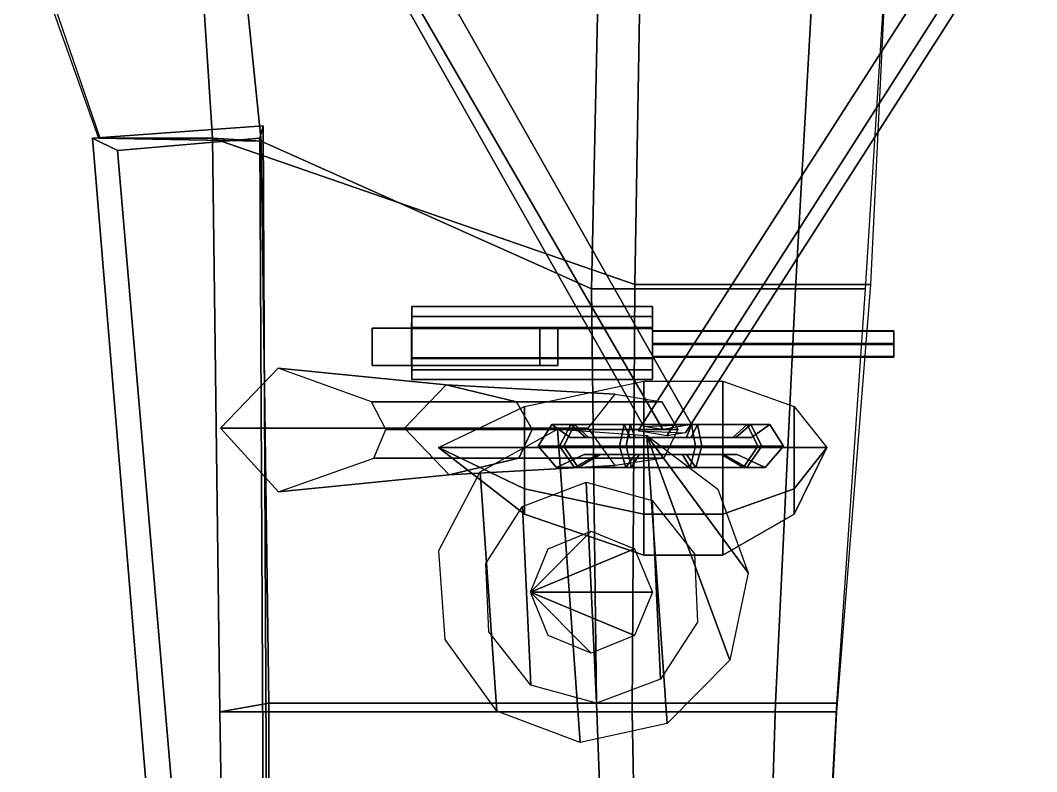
# Model space of a CAD drawing. Header units: metres. Extents: x -32 to 33, y -51 to 51.
# Drawn here: x 2.77 to 26.3, y -23.13 to -5.72 of the extents above; entities that cross this region are included whole.
import ezdxf

# ---------------------------------------------------------------- set-up
doc = ezdxf.new("R2010")
doc.units = ezdxf.units.M

msp = doc.modelspace()

# ---------------------------------------------------------------- linework, layer by layer
at = {"layer": 'AileG1', "color": 1}
for points in [[(7.870623, -3.84236, 16.258698), (8.343795, -8.525833, 15.342213), (4.616966, -8.454546, 14.43412), (2.870623, -3.34236, 14.223885)], [(22.870623, -3.34236, 15.35408), (22.324282, -11.94236, 15.12664), (20.717157, -11.94236, 15.973052), (21.170622, -3.84236, 16.635427)], [(16.170622, -3.84236, 17.514469), (15.990329, -11.94236, 16.511679), (8.343795, -8.525833, 15.342213), (7.870623, -3.84236, 16.258698)], [(21.170622, -3.84236, 16.635427), (20.717157, -11.94236, 15.973052), (15.990329, -11.94236, 16.511679), (16.170622, -3.84236, 17.514469)], [(4.581192, -8.454546, 14.447167), (8.343795, -8.525833, 15.342213), (7.217783, -8.454544, 13.19475)], [(7.217783, -8.454544, 13.19475), (8.343795, -8.525833, 15.342213), (8.524284, -21.54236, 15.196321), (7.391493, -21.742361, 13.753237)], [(15.990329, -11.94236, 16.511679), (16.107206, -21.54236, 16.156319), (8.524284, -21.54236, 15.196321), (8.343795, -8.525833, 15.342213)], [(20.717157, -11.94236, 15.973052), (20.253542, -21.54236, 15.764319), (16.107206, -21.54236, 16.156319), (15.990329, -11.94236, 16.511679)], [(22.324282, -11.94236, 15.12664), (21.663301, -21.54236, 15.148323), (20.253542, -21.54236, 15.764319), (20.717157, -11.94236, 15.973052)], [(15.726429, -22.451462, 16.142868), (13.802556, -21.727428, 15.900146), (13.416671, -16.183872, 15.809101), (15.208216, -15.190947, 16.110149)], [(17.747471, -22.011061, 16.082615), (15.726429, -22.451462, 16.142868), (15.208216, -15.190947, 16.110149), (17.272463, -15.33875, 16.126646)], [(17.272463, -15.33875, 16.126646), (18.915365, -16.580357, 15.907934), (19.621185, -18.521563, 15.746566)], [(17.272463, -15.33875, 16.126646), (19.621185, -18.521563, 15.746566), (19.191864, -20.546053, 15.844721)], [(17.272463, -15.33875, 16.126646), (19.191864, -20.546053, 15.844721), (17.747471, -22.011061, 16.082615)], [(13.802556, -21.727428, 15.900146), (12.602374, -20.068834, 15.584071), (12.460692, -18.002277, 15.54198), (13.416671, -16.183872, 15.809101)], [(14.396568, -16.983871, 16.006603), (15.86962, -16.425381, 16.15155), (16.107206, -21.54236, 16.156319), (14.586452, -21.123594, 16.036663)], [(15.86962, -16.425381, 16.15155), (17.395008, -16.844149, 16.120068), (17.586283, -20.98387, 16.100525), (16.107206, -21.54236, 16.156319)], [(17.395008, -16.844149, 16.120068), (18.376244, -18.080215, 16.000355), (18.448669, -19.661449, 15.988094), (17.586283, -20.98387, 16.100525)], [(14.586452, -21.123594, 16.036663), (13.614696, -19.887527, 15.855821), (13.5432, -18.306295, 15.838954), (14.396568, -16.983871, 16.006603)], [(14.579967, -18.969658, 16.035896), (14.991318, -17.96966, 16.084513), (15.988349, -17.555447, 16.155909)], [(14.579967, -18.969658, 16.035896), (15.988349, -17.555447, 16.155909), (16.987906, -17.969658, 16.141922)], [(14.579967, -18.969658, 16.035896), (16.987906, -17.969658, 16.141922), (17.401524, -18.969656, 16.119719)], [(14.579967, -18.969658, 16.035896), (17.401524, -18.969656, 16.119719), (16.987909, -19.969658, 16.141922)], [(14.579967, -18.969658, 16.035896), (16.987909, -19.969658, 16.141922), (15.988351, -20.383873, 16.155909)], [(14.579967, -18.969658, 16.035896), (15.988351, -20.383873, 16.155909), (14.991318, -19.96966, 16.084513)], [(7.507302, -28.742359, 13.892733), (7.391493, -21.742361, 13.753237), (8.524284, -21.54236, 15.196321), (8.521843, -28.742359, 15.172802)], [(16.107206, -21.54236, 16.156319), (16.378819, -28.742359, 16.065599), (8.521843, -28.742359, 15.172802), (8.524284, -21.54236, 15.196321)], [(20.253542, -21.54236, 15.764319), (20.027599, -28.742359, 15.72064), (16.378819, -28.742359, 16.065599), (16.107206, -21.54236, 16.156319)], [(21.663301, -21.54236, 15.148323), (21.268183, -28.742359, 15.178564), (20.027599, -28.742359, 15.72064), (20.253542, -21.54236, 15.764319)]]:
    msp.add_3dface(points, dxfattribs=at)
at = {"layer": 'AileG2', "color": 21}
for points in [[(6.770625, -1.54236, 13.11465), (2.770624, -3.34236, 14.223885), (4.581192, -8.454546, 14.447167), (7.217783, -8.454544, 13.19475)], [(17.170624, -1.54236, 13.742537), (6.770625, -1.54236, 13.11465), (7.217783, -8.454544, 13.19475), (16.992916, -11.84236, 13.585092)], [(22.870623, -3.34236, 15.35408), (17.170624, -1.54236, 13.742537), (16.992916, -11.84236, 13.585092), (22.460056, -11.84236, 15.146459)], [(16.992916, -11.84236, 13.585092), (7.217783, -8.454544, 13.19475), (7.391493, -21.742361, 13.753237), (16.936611, -21.742361, 14.033908)], [(22.460056, -11.84236, 15.146459), (16.992916, -11.84236, 13.585092), (16.936611, -21.742361, 14.033908), (21.674799, -21.742361, 15.156594)], [(16.936611, -21.742361, 14.033908), (7.391493, -21.742361, 13.753237), (7.507302, -28.742359, 13.892733), (17.065737, -28.742359, 14.144617)], [(21.674799, -21.742361, 15.156594), (16.936611, -21.742361, 14.033908), (17.065737, -28.742359, 14.144617), (21.317959, -28.742359, 15.152157)]]:
    msp.add_3dface(points, dxfattribs=at)
at = {"layer": 'CacheRoueG', "color": 7}
for points in [[(17.202763, -14.080682, 5.629732), (17.202763, -15.621161, 5.960941), (14.438266, -15.621161, 5.447851), (14.438266, -14.669094, 5.243151)], [(19.029219, -14.080682, 5.629732), (19.029219, -15.621161, 5.960941), (17.202763, -15.621161, 5.960941), (17.202763, -14.080682, 5.629732)], [(20.680353, -14.669094, 4.895451), (20.680353, -15.621161, 5.10015), (19.029219, -15.621161, 5.960941), (19.029219, -14.080682, 5.629732)], [(14.438266, -14.669094, 5.243151), (14.438266, -15.621161, 5.447851), (12.447363, -15.621161, 4.541564)], [(21.437086, -15.621161, 3.808434), (21.437086, -15.621161, 3.808434), (20.680353, -15.621161, 5.10015), (20.680353, -14.669094, 4.895451)], [(14.438266, -17.161638, 4.044822), (14.438266, -16.573227, 3.508913), (12.447363, -15.621161, 4.541564)], [(14.438266, -17.161638, 4.707242), (14.438266, -17.161638, 4.044822), (12.447363, -15.621161, 4.541564)], [(14.438266, -16.573227, 5.243151), (14.438266, -17.161638, 4.707242), (12.447363, -15.621161, 4.541564)], [(14.438266, -15.621161, 5.447851), (14.438266, -16.573227, 5.243151), (12.447363, -15.621161, 4.541564)], [(17.202763, -15.621161, 5.960941), (17.202763, -17.161638, 5.629732), (14.438266, -16.573227, 5.243151), (14.438266, -15.621161, 5.447851)], [(19.029219, -15.621161, 5.960941), (19.029219, -17.161638, 5.629732), (17.202763, -17.161638, 5.629732), (17.202763, -15.621161, 5.960941)], [(20.680353, -15.621161, 5.10015), (20.680353, -16.573227, 4.895451), (19.029219, -17.161638, 5.629732), (19.029219, -15.621161, 5.960941)], [(21.437086, -15.621161, 3.808434), (21.437086, -15.621161, 3.808434), (20.680353, -16.573227, 3.161212), (20.680353, -17.161638, 3.697121)], [(21.437086, -15.621161, 3.808434), (21.437086, -15.621161, 3.808434), (20.680353, -17.161638, 3.697121), (20.680353, -17.161638, 4.359541)], [(21.437086, -15.621161, 3.808434), (21.437086, -15.621161, 3.808434), (20.680353, -17.161638, 4.359541), (20.680353, -16.573227, 4.895451)], [(21.437086, -15.621161, 3.808434), (21.437086, -15.621161, 3.808434), (20.680353, -16.573227, 4.895451), (20.680353, -15.621161, 5.10015)], [(17.202763, -18.11371, 3.690794), (17.202763, -17.161638, 2.823674), (14.438266, -16.573227, 3.508913), (14.438266, -17.161638, 4.044822)], [(17.202763, -17.161638, 5.629732), (17.202763, -18.11371, 4.762612), (14.438266, -17.161638, 4.707242), (14.438266, -16.573227, 5.243151)], [(20.680353, -17.161638, 3.697121), (20.680353, -16.573227, 3.161212), (19.029219, -17.161638, 2.823674), (19.029219, -18.11371, 3.690794)], [(20.680353, -16.573227, 4.895451), (20.680353, -17.161638, 4.359541), (19.029219, -18.11371, 4.762612), (19.029219, -17.161638, 5.629732)], [(17.202763, -18.11371, 4.762612), (17.202763, -18.11371, 3.690794), (14.438266, -17.161638, 4.044822), (14.438266, -17.161638, 4.707242)], [(19.029219, -18.11371, 3.690794), (19.029219, -17.161638, 2.823674), (17.202763, -17.161638, 2.823674), (17.202763, -18.11371, 3.690794)], [(19.029219, -17.161638, 5.629732), (19.029219, -18.11371, 4.762612), (17.202763, -18.11371, 4.762612), (17.202763, -17.161638, 5.629732)], [(20.680353, -17.161638, 4.359541), (20.680353, -17.161638, 3.697121), (19.029219, -18.11371, 3.690794), (19.029219, -18.11371, 4.762612)], [(19.029219, -18.11371, 4.762612), (19.029219, -18.11371, 3.690794), (17.202763, -18.11371, 3.690794), (17.202763, -18.11371, 4.762612)]]:
    msp.add_3dface(points, dxfattribs=at)
at = {"layer": 'CanonG', "color": 13}
for points in [[(17.40411, -13.206699, 20.272612), (17.40411, -12.914231, 20.064091), (22.992109, -12.914231, 20.064091), (22.992109, -13.206699, 20.272612)], [(17.40411, -12.914231, 20.064091), (17.40411, -12.928057, 19.674068), (22.992109, -12.928057, 19.674068), (22.992109, -12.914231, 20.064091)], [(17.40411, -12.928057, 19.674068), (17.40411, -13.23435, 19.492565), (22.992109, -13.23435, 19.492565), (22.992109, -12.928057, 19.674068)], [(22.992109, -13.526819, 19.701086), (22.992109, -13.206699, 20.272612), (22.992109, -12.914231, 20.064091)], [(22.992109, -13.526819, 19.701086), (22.992109, -12.914231, 20.064091), (22.992109, -12.928057, 19.674068)], [(22.992109, -13.526819, 19.701086), (22.992109, -12.928057, 19.674068), (22.992109, -13.23435, 19.492565)], [(17.40411, -13.512994, 20.091108), (17.40411, -13.206699, 20.272612), (22.992109, -13.206699, 20.272612), (22.992109, -13.512994, 20.091108)], [(17.40411, -13.23435, 19.492565), (17.40411, -13.526819, 19.701086), (22.992109, -13.526819, 19.701086), (22.992109, -13.23435, 19.492565)], [(22.992109, -13.526819, 19.701086), (22.992109, -13.512994, 20.091108), (22.992109, -13.206699, 20.272612)], [(17.40411, -13.526819, 19.701086), (17.40411, -13.512994, 20.091108), (22.992109, -13.512994, 20.091108), (22.992109, -13.526819, 19.701086)]]:
    msp.add_3dface(points, dxfattribs=at)
at = {"layer": 'CharniereIG', "color": 20}
msp.add_3dface([(8.524284, -21.44236, 13.896321), (8.524284, -21.505756, 14.132923), (8.524284, -21.678961, 13.959719)], dxfattribs=at)
at = {"layer": 'InclinG', "color": 19}
for points in [[(5.017782, -8.739705, 14.370726), (8.317782, -8.454544, 13.69475), (8.392201, -8.169382, 14.52916), (4.443362, -8.454544, 14.554486)], [(4.443362, -8.454544, 14.554486), (8.392201, -8.169382, 14.52916), (8.317783, -8.454542, 15.297987), (5.017781, -8.739701, 14.62201)], [(8.317782, -8.454544, 13.69475), (8.417782, -28.742352, 13.69475), (8.492202, -29.142357, 14.52916), (8.392201, -8.169382, 14.52916)], [(8.392201, -8.169382, 14.52916), (8.492202, -29.142357, 14.52916), (8.417783, -28.742355, 15.297987), (8.317783, -8.454542, 15.297987)], [(6.717782, -28.642351, 14.370726), (5.017782, -8.739705, 14.370726), (4.443362, -8.454544, 14.554486), (6.143362, -29.042355, 14.554486)], [(6.143362, -29.042355, 14.554486), (4.443362, -8.454544, 14.554486), (5.017781, -8.739701, 14.62201), (6.717781, -28.642355, 14.62201)], [(8.317783, -8.454542, 15.297987), (8.417783, -28.742355, 15.297987), (6.717781, -28.642355, 14.62201), (5.017781, -8.739701, 14.62201)], [(5.017782, -8.739705, 14.370726), (6.717782, -28.642351, 14.370726), (8.417782, -28.742352, 13.69475), (8.317782, -8.454544, 13.69475)]]:
    msp.add_3dface(points, dxfattribs=at)
at = {"layer": 'MitrailleuseG', "color": 14}
for points in [[(11.83011, -12.585932, 19.75802), (11.83011, -12.350289, 18.967899), (17.40411, -12.350289, 18.967899), (17.40411, -12.585932, 19.75802)], [(11.83011, -12.350289, 18.967899), (11.83011, -12.839331, 18.402246), (17.40411, -12.839331, 18.402246), (17.40411, -12.350289, 18.967899)], [(11.83011, -13.539654, 18.392412), (11.83011, -12.839331, 18.402246), (11.83011, -12.350289, 18.967899)], [(11.83011, -13.539654, 18.392412), (11.83011, -12.350289, 18.967899), (11.83011, -12.585932, 19.75802)], [(17.40411, -14.041019, 18.94416), (17.40411, -12.585932, 19.75802), (17.40411, -12.350289, 18.967899)], [(17.40411, -14.041019, 18.94416), (17.40411, -12.350289, 18.967899), (17.40411, -12.839331, 18.402246)], [(11.826109, -12.860372, 20.209768), (11.83011, -12.585932, 19.75802), (17.40411, -12.585932, 19.75802), (17.40411, -12.860372, 20.309769)], [(11.83011, -13.539654, 18.392412), (11.83011, -12.585932, 19.75802), (11.826109, -12.860372, 20.209768)], [(17.40411, -14.041019, 18.94416), (17.40411, -12.860372, 20.309769), (17.40411, -12.585932, 19.75802)], [(11.826109, -13.560695, 20.199934), (11.826109, -12.860372, 20.209768), (17.40411, -12.860372, 20.309769), (17.40411, -13.560695, 20.299932)], [(11.83011, -13.539654, 18.392412), (11.826109, -12.860372, 20.209768), (11.826109, -13.560695, 20.199934)], [(11.83011, -12.839331, 18.402246), (11.83011, -13.539654, 18.392412), (17.40411, -13.539654, 18.392412), (17.40411, -12.839331, 18.402246)], [(17.40411, -14.041019, 18.94416), (17.40411, -12.839331, 18.402246), (17.40411, -13.539654, 18.392412)], [(17.40411, -14.041019, 18.94416), (17.40411, -13.560695, 20.299932), (17.40411, -12.860372, 20.309769)], [(11.83011, -13.539654, 18.392412), (11.826109, -13.560695, 20.199934), (11.83011, -13.82281, 19.734282)], [(11.83011, -13.82281, 19.734282), (11.826109, -13.560695, 20.199934), (17.40411, -13.560695, 20.299932), (17.40411, -13.82281, 19.734282)], [(11.83011, -13.539654, 18.392412), (11.83011, -14.041019, 18.94416), (17.40411, -14.041019, 18.94416), (17.40411, -13.539654, 18.392412)], [(11.83011, -13.539654, 18.392412), (11.83011, -13.82281, 19.734282), (11.83011, -14.041019, 18.94416)], [(17.40411, -14.041019, 18.94416), (17.40411, -13.82281, 19.734282), (17.40411, -13.560695, 20.299932)], [(11.83011, -14.041019, 18.94416), (11.83011, -13.82281, 19.734282), (17.40411, -13.82281, 19.734282), (17.40411, -14.041019, 18.94416)]]:
    msp.add_3dface(points, dxfattribs=at)
at = {"layer": 'MitSocleG', "color": 15}
for points in [[(11.832109, -13.718204, 18.401091), (10.914109, -13.718204, 16.64109), (10.914109, -12.854337, 16.64109), (11.832109, -12.854337, 18.401091)], [(11.832109, -12.854337, 18.401091), (10.914109, -12.854337, 16.64109), (14.798108, -12.854337, 16.917091), (15.212109, -12.854337, 18.401091)], [(14.798108, -12.854337, 16.917091), (10.914109, -12.854337, 16.64109), (10.914109, -13.718204, 16.64109), (14.798108, -13.718204, 16.917091)], [(15.212109, -13.718204, 18.401091), (11.832109, -13.718204, 18.401091), (11.832109, -12.854337, 18.401091), (15.212109, -12.854337, 18.401091)], [(15.212109, -12.854337, 18.401091), (14.798108, -12.854337, 16.917091), (14.798108, -13.718204, 16.917091), (15.212109, -13.718204, 18.401091)], [(15.212109, -13.718204, 18.401091), (14.798108, -13.718204, 16.917091), (10.914109, -13.718204, 16.64109), (11.832109, -13.718204, 18.401091)]]:
    msp.add_3dface(points, dxfattribs=at)
at = {"layer": 'RoueG', "color": 62}
for points in [[(14.760195, -15.584465, 2.334811), (15.075385, -15.084466, 2.32595), (15.59862, -15.084466, 3.794521), (15.348835, -15.584465, 3.986954)], [(15.25508, -15.584465, 0.652205), (15.515283, -15.084466, 0.8303), (15.075385, -15.084466, 2.32595), (14.760195, -15.584465, 2.334811)], [(15.075385, -15.084466, 2.32595), (15.495638, -15.384466, 2.314134), (15.931667, -15.384466, 3.537944), (15.59862, -15.084466, 3.794521)], [(15.515283, -15.084466, 0.8303), (15.862219, -15.384466, 1.067759), (15.495638, -15.384466, 2.314134), (15.075385, -15.084466, 2.32595)], [(16.644461, -15.584465, -0.418165), (16.750288, -15.084466, -0.12114), (15.515283, -15.084466, 0.8303), (15.25508, -15.584465, 0.652205)], [(15.348835, -15.584465, 3.986954), (15.59862, -15.084466, 3.794521), (16.885132, -15.084466, 4.675069), (16.796162, -15.584465, 4.97757)], [(16.750288, -15.084466, -0.12114), (16.89139, -15.384466, 0.274893), (15.862219, -15.384466, 1.067759), (15.515283, -15.084466, 0.8303)], [(15.59862, -15.084466, 3.794521), (15.931667, -15.384466, 3.537944), (17.003761, -15.384466, 4.271733), (16.885132, -15.084466, 4.675069)], [(18.39764, -15.584465, -0.467456), (18.30867, -15.084466, -0.164954), (16.750288, -15.084466, -0.12114), (16.644461, -15.584465, -0.418165)], [(18.30867, -15.084466, -0.164954), (18.190041, -15.384466, 0.238381), (16.89139, -15.384466, 0.274893), (16.750288, -15.084466, -0.12114)], [(16.796162, -15.584465, 4.97757), (16.885132, -15.084466, 4.675069), (18.443514, -15.084466, 4.631255), (18.549341, -15.584465, 4.92828)], [(16.885132, -15.084466, 4.675069), (17.003761, -15.384466, 4.271733), (18.302412, -15.384466, 4.235222), (18.443514, -15.084466, 4.631255)], [(19.595182, -15.084466, 0.715594), (19.262135, -15.384466, 0.972171), (18.190041, -15.384466, 0.238381), (18.30867, -15.084466, -0.164954)], [(18.443514, -15.084466, 4.631255), (18.302412, -15.384466, 4.235222), (19.331581, -15.384466, 3.442356), (19.678518, -15.084466, 3.679815)], [(19.844967, -15.584465, 0.523161), (19.595182, -15.084466, 0.715594), (18.30867, -15.084466, -0.164954), (18.39764, -15.584465, -0.467456)], [(18.549341, -15.584465, 4.92828), (18.443514, -15.084466, 4.631255), (19.678518, -15.084466, 3.679815), (19.938721, -15.584465, 3.85791)], [(20.118418, -15.084466, 2.184165), (19.698164, -15.384466, 2.195981), (19.262135, -15.384466, 0.972171), (19.595182, -15.084466, 0.715594)], [(19.678518, -15.084466, 3.679815), (19.331581, -15.384466, 3.442356), (19.698164, -15.384466, 2.195981), (20.118418, -15.084466, 2.184165)], [(20.433607, -15.584465, 2.175304), (20.118418, -15.084466, 2.184165), (19.595182, -15.084466, 0.715594), (19.844967, -15.584465, 0.523161)], [(19.938721, -15.584465, 3.85791), (19.678518, -15.084466, 3.679815), (20.118418, -15.084466, 2.184165), (20.433607, -15.584465, 2.175304)], [(18.190041, -15.384466, 0.238381), (15.931667, -15.384466, 3.537944), (15.495638, -15.384466, 2.314134)], [(18.190041, -15.384466, 0.238381), (15.495638, -15.384466, 2.314134), (15.862219, -15.384466, 1.067759)], [(18.190041, -15.384466, 0.238381), (15.862219, -15.384466, 1.067759), (16.89139, -15.384466, 0.274893)], [(18.190041, -15.384466, 0.238381), (17.003761, -15.384466, 4.271733), (15.931667, -15.384466, 3.537944)], [(18.190041, -15.384466, 0.238381), (18.302412, -15.384466, 4.235222), (17.003761, -15.384466, 4.271733)], [(18.190041, -15.384466, 0.238381), (19.262135, -15.384466, 0.972171), (19.698164, -15.384466, 2.195981)], [(18.190041, -15.384466, 0.238381), (19.698164, -15.384466, 2.195981), (19.331581, -15.384466, 3.442356)], [(18.190041, -15.384466, 0.238381), (19.331581, -15.384466, 3.442356), (18.302412, -15.384466, 4.235222)], [(15.180448, -16.084465, 2.322996), (14.760195, -15.584465, 2.334811), (15.348835, -15.584465, 3.986954), (15.681882, -16.084465, 3.730376)], [(15.602016, -16.084465, 0.889665), (15.25508, -15.584465, 0.652205), (14.760195, -15.584465, 2.334811), (15.180448, -16.084465, 2.322996)], [(16.785563, -16.084465, -0.022132), (16.644461, -15.584465, -0.418165), (15.25508, -15.584465, 0.652205), (15.602016, -16.084465, 0.889665)], [(15.681882, -16.084465, 3.730376), (15.348835, -15.584465, 3.986954), (16.796162, -15.584465, 4.97757), (16.914789, -16.084465, 4.574235)], [(18.279013, -16.084465, -0.06412), (18.39764, -15.584465, -0.467456), (16.644461, -15.584465, -0.418165), (16.785563, -16.084465, -0.022132)], [(16.914789, -16.084465, 4.574235), (16.796162, -15.584465, 4.97757), (18.549341, -15.584465, 4.92828), (18.408239, -16.084465, 4.532247)], [(19.511919, -16.084465, 0.779738), (19.844967, -15.584465, 0.523161), (18.39764, -15.584465, -0.467456), (18.279013, -16.084465, -0.06412)], [(18.408239, -16.084465, 4.532247), (18.549341, -15.584465, 4.92828), (19.938721, -15.584465, 3.85791), (19.591785, -16.084465, 3.62045)], [(20.013353, -16.084465, 2.187119), (20.433607, -15.584465, 2.175304), (19.844967, -15.584465, 0.523161), (19.511919, -16.084465, 0.779738)], [(19.591785, -16.084465, 3.62045), (19.938721, -15.584465, 3.85791), (20.433607, -15.584465, 2.175304), (20.013353, -16.084465, 2.187119)], [(15.825596, -15.784466, 2.304857), (15.180448, -16.084465, 2.322996), (15.681882, -16.084465, 3.730376), (16.193157, -15.784466, 3.336493)], [(16.134615, -15.784466, 1.2542), (15.602016, -16.084465, 0.889665), (15.180448, -16.084465, 2.322996), (15.825596, -15.784466, 2.304857)], [(17.002176, -15.784466, 0.585836), (16.785563, -16.084465, -0.022132), (15.602016, -16.084465, 0.889665), (16.134615, -15.784466, 1.2542)], [(16.193157, -15.784466, 3.336493), (15.681882, -16.084465, 3.730376), (16.914789, -16.084465, 4.574235), (17.096901, -15.784466, 3.955057)], [(17.002176, -15.784466, 0.585836), (16.134615, -15.784466, 1.2542), (15.825596, -15.784466, 2.304857)], [(17.002176, -15.784466, 0.585836), (15.825596, -15.784466, 2.304857), (16.193157, -15.784466, 3.336493)], [(17.002176, -15.784466, 0.585836), (16.193157, -15.784466, 3.336493), (17.096901, -15.784466, 3.955057)], [(18.096901, -15.784466, 0.555058), (18.279013, -16.084465, -0.06412), (16.785563, -16.084465, -0.022132), (17.002176, -15.784466, 0.585836)], [(17.096901, -15.784466, 3.955057), (16.914789, -16.084465, 4.574235), (18.408239, -16.084465, 4.532247), (18.191626, -15.784466, 3.924279)], [(17.002176, -15.784466, 0.585836), (17.096901, -15.784466, 3.955057), (18.191626, -15.784466, 3.924279)], [(17.002176, -15.784466, 0.585836), (18.191626, -15.784466, 3.924279), (19.059187, -15.784466, 3.255915)], [(17.002176, -15.784466, 0.585836), (19.059187, -15.784466, 3.255915), (19.368206, -15.784466, 2.205257)], [(17.002176, -15.784466, 0.585836), (19.368206, -15.784466, 2.205257), (19.000645, -15.784466, 1.173622)], [(17.002176, -15.784466, 0.585836), (19.000645, -15.784466, 1.173622), (18.096901, -15.784466, 0.555058)], [(19.000645, -15.784466, 1.173622), (19.511919, -16.084465, 0.779738), (18.279013, -16.084465, -0.06412), (18.096901, -15.784466, 0.555058)], [(18.191626, -15.784466, 3.924279), (18.408239, -16.084465, 4.532247), (19.591785, -16.084465, 3.62045), (19.059187, -15.784466, 3.255915)], [(19.368206, -15.784466, 2.205257), (20.013353, -16.084465, 2.187119), (19.511919, -16.084465, 0.779738), (19.000645, -15.784466, 1.173622)], [(19.059187, -15.784466, 3.255915), (19.591785, -16.084465, 3.62045), (20.013353, -16.084465, 2.187119), (19.368206, -15.784466, 2.205257)]]:
    msp.add_3dface(points, dxfattribs=at)
at = {"layer": 'TubeG1', "color": 59}
for points in [[(17.071327, -15.231479, 1.606484), (18.172188, -15.277809, 1.660275), (26.297857, -2.552477, 12.462962), (25.196997, -2.552477, 12.391964)], [(17.736919, -15.346866, 2.355757), (17.071327, -15.231479, 1.606484), (25.196997, -2.552477, 12.391964), (25.685942, -2.905768, 13.027546)], [(18.172188, -15.277809, 1.660275), (17.736919, -15.346866, 2.355757), (25.685942, -2.905768, 13.027546), (26.297857, -2.552477, 12.462962)]]:
    msp.add_3dface(points, dxfattribs=at)
at = {"layer": 'TubeG2', "color": 52}
for points in [[(10.182175, -0.749514, 13.498545), (9.081314, -0.749514, 13.569542), (17.206985, -15.134717, 1.660275), (18.307844, -15.088387, 1.606484)], [(9.081314, -0.749514, 13.569542), (9.69323, -1.456094, 13.780835), (17.642252, -15.203773, 2.355757), (17.206985, -15.134717, 1.660275)], [(9.69323, -1.456094, 13.780835), (10.182175, -0.749514, 13.498545), (18.307844, -15.088387, 1.606484), (17.642252, -15.203773, 2.355757)]]:
    msp.add_3dface(points, dxfattribs=at)
at = {"layer": 'TubeG3', "color": 53}
for points in [[(11.660176, -15.174016, 9.808913), (12.630277, -14.166809, 9.724236), (8.742246, -13.780607, 13.562737), (7.401081, -15.174016, 13.56801)], [(12.630277, -14.166809, 9.724236), (14.259032, -14.562097, 9.80776), (10.899932, -14.562098, 13.666862), (8.742246, -13.780607, 13.562737)], [(15.91928, -15.174016, 6.049806), (16.537971, -14.385775, 5.904435), (12.630277, -14.166809, 9.724236), (11.660176, -15.174016, 9.808913)], [(16.537971, -14.385775, 5.904435), (17.618132, -14.562098, 5.948656), (14.259032, -14.562097, 9.80776), (12.630277, -14.166809, 9.724236)], [(14.259032, -14.562097, 9.80776), (14.617112, -15.20491, 9.891618), (11.230167, -15.204935, 13.702289), (10.899932, -14.562098, 13.666862)], [(17.618132, -14.562098, 5.948656), (17.991991, -15.204883, 6.075639), (14.617112, -15.20491, 9.891618), (14.259032, -14.562097, 9.80776)], [(12.699781, -16.254667, 9.954589), (11.660176, -15.174016, 9.808913), (7.401081, -15.174016, 13.56801), (8.743855, -16.646933, 13.669559)], [(14.617112, -15.20491, 9.891618), (14.309233, -15.862961, 9.95796), (10.950134, -15.862961, 13.717063), (11.230167, -15.204935, 13.702289)], [(16.538284, -16.032238, 6.2205), (15.91928, -15.174016, 6.049806), (11.660176, -15.174016, 9.808913), (12.699781, -16.254667, 9.954589)], [(17.991991, -15.204883, 6.075639), (17.668333, -15.862961, 6.198858), (14.309233, -15.862961, 9.95796), (14.617112, -15.20491, 9.891618)], [(14.309233, -15.862961, 9.95796), (12.699781, -16.254667, 9.954589), (8.743855, -16.646933, 13.669559), (10.950134, -15.862961, 13.717063)], [(17.668333, -15.862961, 6.198858), (16.538284, -16.032238, 6.2205), (12.699781, -16.254667, 9.954589), (14.309233, -15.862961, 9.95796)]]:
    msp.add_3dface(points, dxfattribs=at)
at = {"layer": 'ViseurG', "color": 12}
msp.add_3dface([(21.464111, -13.206699, 20.284611), (22.080111, -13.206699, 20.524612), (22.52211, -13.206699, 20.246611)], dxfattribs=at)

doc.saveas('drawing.dxf')
